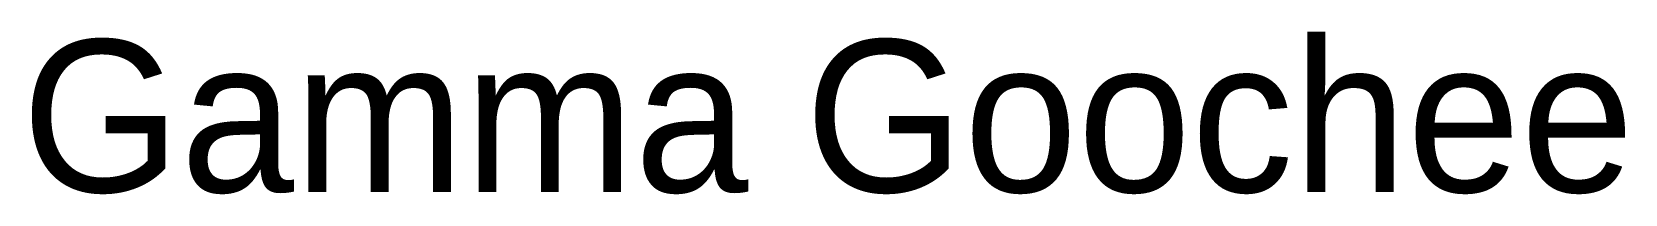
# Model space of a CAD drawing. Extents: x 0.03 to 4.2, y -0.01 to 0.42.
import ezdxf

# ---------------------------------------------------------------- set-up
doc = ezdxf.new("R2010")
doc.units = 0
doc.layers.get('0').update_dxf_attribs({"linetype": 'CONTINUOUS'})

# ---------------------------------------------------------------- blocks, each defined once
blk = doc.blocks.new('INNERBLOCK')
blk.add_attdef('WHAT', (-5, -3), '', height=0.2)
blk = doc.blocks.new('OUTERBLOCK')
at = {"yscale": 2}
blk.add_blockref('INNERBLOCK', (6, 3), dxfattribs=at).add_auto_attribs({'WHAT': 'Gamma Goochee'})

msp = doc.modelspace()

# ---------------------------------------------------------------- block references
at = {"xscale": 2}
msp.add_blockref('OUTERBLOCK', (-2, 3), dxfattribs=at)

doc.saveas('drawing.dxf')
